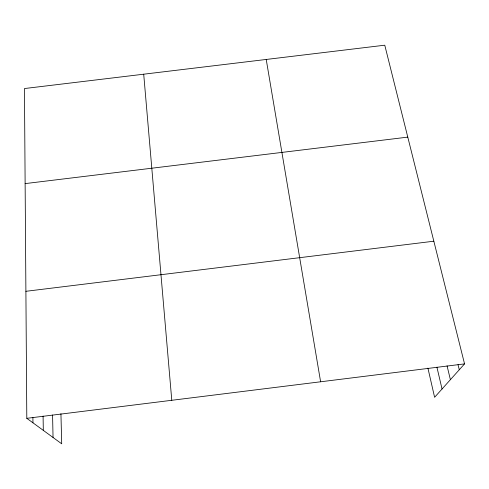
<?xml version="1.0" encoding="UTF-8"?>
<svg xmlns="http://www.w3.org/2000/svg" width="489" height="489" viewBox="0 0 489 489"><rect width="100%" height="100%" fill="white"/><g stroke="black" fill="none" stroke-linecap="round" stroke-linejoin="round"><path stroke-width="0.73" d="M60.936 413.743L61.706 443.804L26.803 418.321L24.45 88.546L384.77 45.196L464.55 363.883L434.605 397.294L427.912 368.107M26.803 418.321L464.55 363.883M25.899 291.303L433.841 241.205M25.128 183.607L407.783 137.122M458.022 364.672L459.281 369.763M447.068 365.845L450.393 379.678M436.921 367.19L442.038 388.999M266.218 59.456L320.613 381.781M143.711 74.2L171.78 400.289M52.574 414.99L53.05 437.484M43.081 416.084L43.313 430.375M32.897 417.539L32.952 422.808"/></g></svg>
